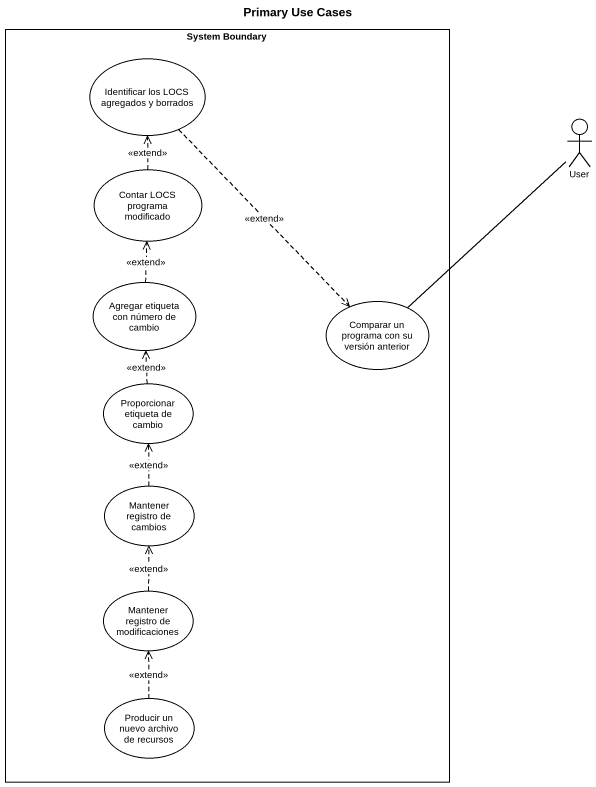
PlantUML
@startuml
title Primary Use Cases
rectangle "System Boundary" as System_Boundary {
  usecase "Identificar los LOCS agregados y borrados" as Identificar_los_LOCS
  usecase "Contar LOCS programa modificado" as Contar_LOCS_programa
  usecase "Agregar etiqueta con número de cambio" as Agregar_etiqueta_con_número
  usecase "Comparar un programa con su versión anterior" as Comparar_un_programa_con_su
  usecase "Proporcionar etiqueta de cambio" as Proporcionar_etiqueta_de
  usecase "Mantener registro de cambios" as Mantener_registro_de_cambios
  usecase "Mantener registro de modificaciones" as Mantener_registro_de
  usecase "Producir un nuevo archivo de recursos" as Producir_un_nuevo_archivo
}
actor User
Identificar_los_LOCS ..> Comparar_un_programa_con_su : <<extend>>
User -- Comparar_un_programa_con_su
Contar_LOCS_programa .up.> Identificar_los_LOCS : <<extend>>
Agregar_etiqueta_con_número .up.> Contar_LOCS_programa : <<extend>>
Proporcionar_etiqueta_de .up.> Agregar_etiqueta_con_número : <<extend>>
Mantener_registro_de_cambios .up.> Proporcionar_etiqueta_de : <<extend>>
Mantener_registro_de .up.> Mantener_registro_de_cambios : <<extend>>
Producir_un_nuevo_archivo .up.> Mantener_registro_de : <<extend>>
@enduml
